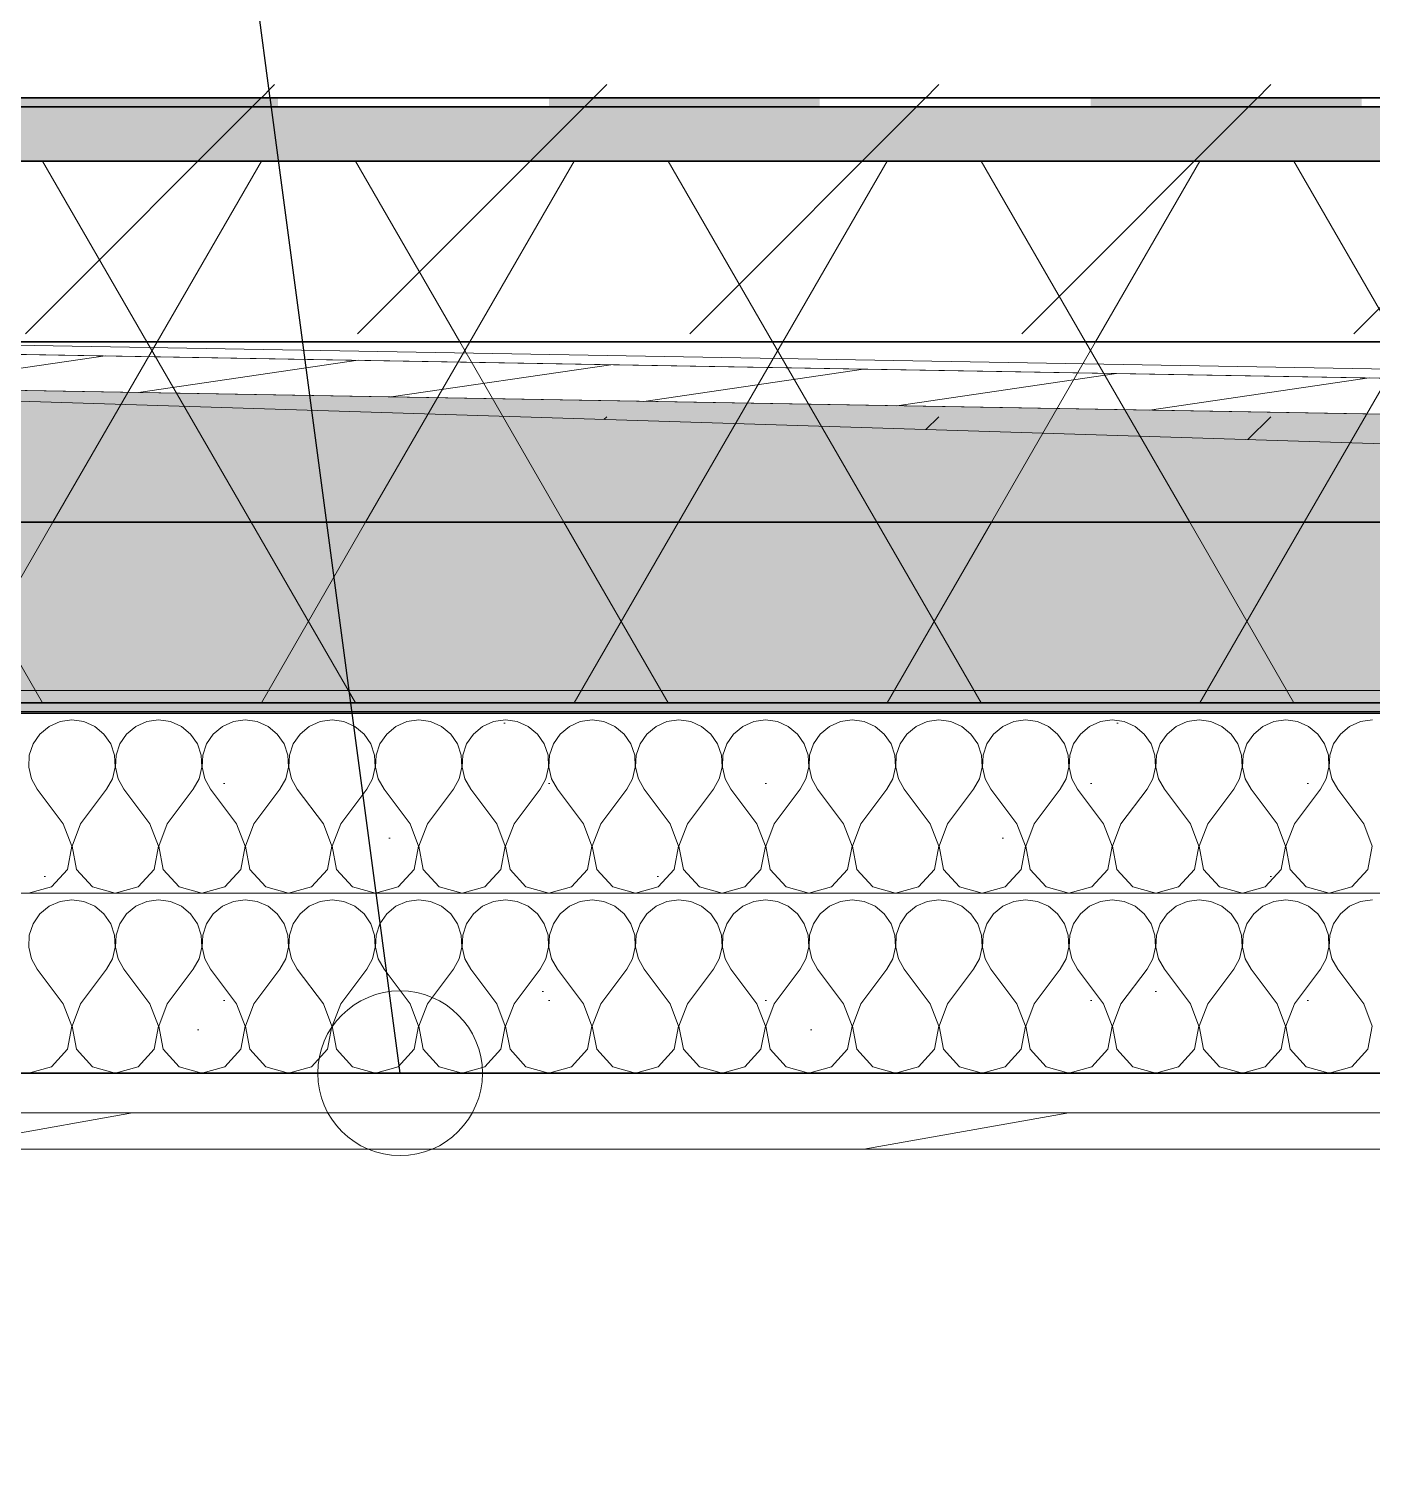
# Model space of a CAD drawing. Header units: millimetres. Extents: x 745166 to 884669, y -5000 to 15056.
# Drawn here: x 852504 to 853248, y 2814 to 3607 of the extents above; entities that cross this region are included whole.
import ezdxf

# ---------------------------------------------------------------- set-up
doc = ezdxf.new("R2010")
doc.units = ezdxf.units.MM
doc.header["$MEASUREMENT"] = 0
doc.linetypes.add('Wipeout_Contour', pattern=[1000, 0, -1000])
for name, color, linetype, lineweight in [('New_0_Pen_No__1', 7, 'Continuous', 13), ('New_0_Pen_No__19', 255, 'Continuous', 0), ('New_2D Drafting - General_Pen_No__1', 7, 'Continuous', 13), ('New_2D Drafting - General_Pen_No__19', 255, 'Continuous', 0), ('New_Annotation - Label_Pen_No__1', 7, 'Continuous', 13), ('New_Shell - Roof_Pen_No__21', 7, 'Continuous', 35)]:
    doc.layers.add(name, color=color, linetype=linetype, lineweight=lineweight)
doc.layers.add('New_Shell - Roof', color=7, linetype='Continuous')
doc.layers.add('New_Structural - Bearing', color=7, linetype='Continuous')
doc.dimstyles.new('GENERATED_STYLE__1', dxfattribs={"dimtxt": 0.18, "dimasz": 182.4, "dimexe": 0.18, "dimexo": 0.0625, "dimgap": 0, "dimtad": 0, "dimtih": 1, "dimtoh": 1, "dimdec": 4, "dimzin": 0, "dimdsep": 46, "dimcen": 0.09, "dimadec": 0, "dimazin": 0, "dimtfac": 1, "dimtdec": 4, "dimtmove": 0, "dimatfit": 3, "dimldrblk": 'ARROWHEAD_1', "dimfxl": 0, "dimtolj": 1, "dimtzin": 0, "dimarcsym": 0})
pattern_1 = [(60, (1087092.23, 129.18), (-129.90381, 75), []), (120, (1087092.23, 129.18), (129.90381, 75), [])]

# ---------------------------------------------------------------- blocks, each defined once
blk = doc.blocks.new('*X3', base_point=(1087092.23, 129.18))
at = {"layer": 'New_Shell - Roof', "linetype": 'Continuous', "lineweight": 0, "true_color": 0x000000}
blk.add_hatch(color=18, dxfattribs=at).paths.add_polyline_path([(851718.5, 3564.18), (851718.5, 3534.18), (855718.5, 3534.18), (855718.5, 3564.18)])
blk = doc.blocks.new('*X4', base_point=(1087092.23, 129.18))
at = {"layer": 'New_Shell - Roof', "linetype": 'Continuous', "lineweight": 0, "true_color": 0x000000}
for points in [[(852642.38, 3234.18), (852492.38, 3234.18), (852492.38, 3229.18), (852642.38, 3229.18)], [(852942.38, 3234.18), (852792.38, 3234.18), (852792.38, 3229.18), (852942.38, 3229.18)], [(853242.38, 3234.18), (853092.38, 3234.18), (853092.38, 3229.18), (853242.38, 3229.18)]]:
    blk.add_hatch(color=18, dxfattribs=at).paths.add_polyline_path(points)
blk = doc.blocks.new('*X5', base_point=(1087092.23, 129.18))
at = {"layer": 'New_Shell - Roof', "linetype": 'Continuous', "lineweight": 0, "true_color": 0x000000}
for points in [[(852642.39, 3569.18), (852492.39, 3569.18), (852492.39, 3564.18), (852642.39, 3564.18)], [(852942.39, 3569.18), (852792.39, 3569.18), (852792.39, 3564.18), (852942.39, 3564.18)], [(853242.39, 3569.18), (853092.39, 3569.18), (853092.39, 3564.18), (853242.39, 3564.18)]]:
    blk.add_hatch(color=18, dxfattribs=at).paths.add_polyline_path(points)
blk = doc.blocks.new('*X6', base_point=(1087092.23, 129.18))
at = {"layer": 'New_0_Pen_No__1', "color": 7, "linetype": 'Continuous', "lineweight": 13}
for p, q in [((852528.33, 3125.18), (852521.78, 3124.26)), ((852534.89, 3124.26), (852528.33, 3125.18)), ((852576.33, 3125.18), (852569.78, 3124.26)), ((852582.89, 3124.26), (852576.33, 3125.18)), ((852624.33, 3125.18), (852617.78, 3124.26)), ((852630.89, 3124.26), (852624.33, 3125.18)), ((852672.33, 3125.18), (852665.78, 3124.26)), ((852678.89, 3124.26), (852672.33, 3125.18)), ((852720.33, 3125.18), (852713.78, 3124.26)), ((852726.89, 3124.26), (852720.33, 3125.18)), ((852768.33, 3125.18), (852761.78, 3124.26)), ((852774.89, 3124.26), (852768.33, 3125.18)), ((852816.33, 3125.18), (852809.78, 3124.26)), ((852822.89, 3124.26), (852816.33, 3125.18)), ((852864.33, 3125.18), (852857.78, 3124.26)), ((852870.89, 3124.26), (852864.33, 3125.18)), ((852912.33, 3125.18), (852905.78, 3124.26)), ((852918.89, 3124.26), (852912.33, 3125.18)), ((852960.33, 3125.18), (852953.78, 3124.26)), ((852966.89, 3124.26), (852960.33, 3125.18)), ((853008.33, 3125.18), (853001.78, 3124.26)), ((853014.89, 3124.26), (853008.33, 3125.18)), ((853056.33, 3125.18), (853049.78, 3124.26)), ((853062.89, 3124.26), (853056.33, 3125.18)), ((853104.33, 3125.18), (853097.78, 3124.26)), ((853110.89, 3124.26), (853104.33, 3125.18)), ((853152.33, 3125.18), (853145.78, 3124.26)), ((853158.89, 3124.26), (853152.33, 3125.18)), ((853200.33, 3125.18), (853193.78, 3124.26)), ((853206.89, 3124.26), (853200.33, 3125.18)), ((853248.33, 3125.18), (853241.78, 3124.26)), ((852510.62, 3117.37), (852506.87, 3111.91)), ((852515.72, 3121.59), (852510.62, 3117.37)), ((852521.78, 3124.26), (852515.72, 3121.59)), ((852540.95, 3121.59), (852534.89, 3124.26)), ((852546.05, 3117.37), (852540.95, 3121.59)), ((852549.8, 3111.91), (852546.05, 3117.37)), ((852558.62, 3117.37), (852554.87, 3111.91)), ((852563.72, 3121.59), (852558.62, 3117.37)), ((852569.78, 3124.26), (852563.72, 3121.59)), ((852588.95, 3121.59), (852582.89, 3124.26)), ((852594.05, 3117.37), (852588.95, 3121.59)), ((852597.8, 3111.91), (852594.05, 3117.37)), ((852606.62, 3117.37), (852602.87, 3111.91)), ((852611.72, 3121.59), (852606.62, 3117.37)), ((852617.78, 3124.26), (852611.72, 3121.59)), ((852636.95, 3121.59), (852630.89, 3124.26)), ((852642.05, 3117.37), (852636.95, 3121.59)), ((852645.8, 3111.91), (852642.05, 3117.37)), ((852654.62, 3117.37), (852650.87, 3111.91)), ((852659.72, 3121.59), (852654.62, 3117.37)), ((852665.78, 3124.26), (852659.72, 3121.59)), ((852684.95, 3121.59), (852678.89, 3124.26)), ((852690.05, 3117.37), (852684.95, 3121.59)), ((852693.8, 3111.91), (852690.05, 3117.37)), ((852702.62, 3117.37), (852698.87, 3111.91)), ((852707.72, 3121.59), (852702.62, 3117.37)), ((852713.78, 3124.26), (852707.72, 3121.59)), ((852732.95, 3121.59), (852726.89, 3124.26)), ((852738.05, 3117.37), (852732.95, 3121.59)), ((852741.8, 3111.91), (852738.05, 3117.37)), ((852750.62, 3117.37), (852746.87, 3111.91)), ((852755.72, 3121.59), (852750.62, 3117.37)), ((852761.78, 3124.26), (852755.72, 3121.59)), ((852780.95, 3121.59), (852774.89, 3124.26)), ((852786.05, 3117.37), (852780.95, 3121.59)), ((852789.8, 3111.91), (852786.05, 3117.37)), ((852798.62, 3117.37), (852794.87, 3111.91)), ((852803.72, 3121.59), (852798.62, 3117.37)), ((852809.78, 3124.26), (852803.72, 3121.59)), ((852828.95, 3121.59), (852822.89, 3124.26)), ((852834.05, 3117.37), (852828.95, 3121.59)), ((852837.8, 3111.91), (852834.05, 3117.37)), ((852846.62, 3117.37), (852842.87, 3111.91)), ((852851.72, 3121.59), (852846.62, 3117.37)), ((852857.78, 3124.26), (852851.72, 3121.59)), ((852876.95, 3121.59), (852870.89, 3124.26)), ((852882.05, 3117.37), (852876.95, 3121.59)), ((852885.8, 3111.91), (852882.05, 3117.37)), ((852894.62, 3117.37), (852890.87, 3111.91)), ((852899.72, 3121.59), (852894.62, 3117.37)), ((852905.78, 3124.26), (852899.72, 3121.59)), ((852924.95, 3121.59), (852918.89, 3124.26)), ((852930.05, 3117.37), (852924.95, 3121.59)), ((852933.8, 3111.91), (852930.05, 3117.37)), ((852942.62, 3117.37), (852938.87, 3111.91)), ((852947.72, 3121.59), (852942.62, 3117.37)), ((852953.78, 3124.26), (852947.72, 3121.59)), ((852972.95, 3121.59), (852966.89, 3124.26)), ((852978.05, 3117.37), (852972.95, 3121.59)), ((852981.8, 3111.91), (852978.05, 3117.37)), ((852990.62, 3117.37), (852986.87, 3111.91)), ((852995.72, 3121.59), (852990.62, 3117.37)), ((853001.78, 3124.26), (852995.72, 3121.59)), ((853020.95, 3121.59), (853014.89, 3124.26)), ((853026.05, 3117.37), (853020.95, 3121.59)), ((853029.8, 3111.91), (853026.05, 3117.37)), ((853038.62, 3117.37), (853034.87, 3111.91)), ((853043.72, 3121.59), (853038.62, 3117.37)), ((853049.78, 3124.26), (853043.72, 3121.59)), ((853068.95, 3121.59), (853062.89, 3124.26)), ((853074.05, 3117.37), (853068.95, 3121.59)), ((853077.8, 3111.91), (853074.05, 3117.37)), ((853086.62, 3117.37), (853082.87, 3111.91)), ((853091.72, 3121.59), (853086.62, 3117.37)), ((853097.78, 3124.26), (853091.72, 3121.59)), ((853116.95, 3121.59), (853110.89, 3124.26)), ((853122.05, 3117.37), (853116.95, 3121.59)), ((853125.8, 3111.91), (853122.05, 3117.37)), ((853134.62, 3117.37), (853130.87, 3111.91)), ((853139.72, 3121.59), (853134.62, 3117.37)), ((853145.78, 3124.26), (853139.72, 3121.59)), ((853164.95, 3121.59), (853158.89, 3124.26)), ((853170.05, 3117.37), (853164.95, 3121.59)), ((853173.8, 3111.91), (853170.05, 3117.37)), ((853182.62, 3117.37), (853178.87, 3111.91)), ((853187.72, 3121.59), (853182.62, 3117.37)), ((853193.78, 3124.26), (853187.72, 3121.59)), ((853212.95, 3121.59), (853206.89, 3124.26)), ((853218.05, 3117.37), (853212.95, 3121.59)), ((853221.8, 3111.91), (853218.05, 3117.37)), ((853230.62, 3117.37), (853226.87, 3111.91)), ((853235.72, 3121.59), (853230.62, 3117.37)), ((853241.78, 3124.26), (853235.72, 3121.59)), ((852506.87, 3111.91), (852504.75, 3105.64)), ((852551.92, 3105.64), (852549.8, 3111.91)), ((852554.87, 3111.91), (852552.75, 3105.64)), ((852599.92, 3105.64), (852597.8, 3111.91)), ((852602.87, 3111.91), (852600.75, 3105.64)), ((852647.92, 3105.64), (852645.8, 3111.91)), ((852650.87, 3111.91), (852648.75, 3105.64)), ((852695.92, 3105.64), (852693.8, 3111.91)), ((852698.87, 3111.91), (852696.75, 3105.64)), ((852743.92, 3105.64), (852741.8, 3111.91)), ((852746.87, 3111.91), (852744.75, 3105.64)), ((852791.92, 3105.64), (852789.8, 3111.91)), ((852794.87, 3111.91), (852792.75, 3105.64)), ((852839.92, 3105.64), (852837.8, 3111.91)), ((852842.87, 3111.91), (852840.75, 3105.64)), ((852887.92, 3105.64), (852885.8, 3111.91)), ((852890.87, 3111.91), (852888.75, 3105.64)), ((852935.92, 3105.64), (852933.8, 3111.91)), ((852938.87, 3111.91), (852936.75, 3105.64)), ((852983.92, 3105.64), (852981.8, 3111.91)), ((852986.87, 3111.91), (852984.75, 3105.64)), ((853031.92, 3105.64), (853029.8, 3111.91)), ((853034.87, 3111.91), (853032.75, 3105.64)), ((853079.92, 3105.64), (853077.8, 3111.91)), ((853082.87, 3111.91), (853080.75, 3105.64)), ((853127.92, 3105.64), (853125.8, 3111.91)), ((853130.87, 3111.91), (853128.75, 3105.64)), ((853175.92, 3105.64), (853173.8, 3111.91)), ((853178.87, 3111.91), (853176.75, 3105.64)), ((853223.92, 3105.64), (853221.8, 3111.91)), ((853226.87, 3111.91), (853224.75, 3105.64)), ((852504.75, 3105.64), (852504.43, 3099.02)), ((852552.24, 3099.02), (852551.92, 3105.64)), ((852552.75, 3105.64), (852552.43, 3099.02)), ((852600.24, 3099.02), (852599.92, 3105.64)), ((852600.75, 3105.64), (852600.43, 3099.02)), ((852648.24, 3099.02), (852647.92, 3105.64)), ((852648.75, 3105.64), (852648.43, 3099.02)), ((852696.24, 3099.02), (852695.92, 3105.64)), ((852696.75, 3105.64), (852696.43, 3099.02)), ((852744.24, 3099.02), (852743.92, 3105.64)), ((852744.75, 3105.64), (852744.43, 3099.02)), ((852792.24, 3099.02), (852791.92, 3105.64)), ((852792.75, 3105.64), (852792.43, 3099.02)), ((852840.24, 3099.02), (852839.92, 3105.64)), ((852840.75, 3105.64), (852840.43, 3099.02)), ((852888.24, 3099.02), (852887.92, 3105.64)), ((852888.75, 3105.64), (852888.43, 3099.02)), ((852936.24, 3099.02), (852935.92, 3105.64)), ((852936.75, 3105.64), (852936.43, 3099.02)), ((852984.24, 3099.02), (852983.92, 3105.64)), ((852984.75, 3105.64), (852984.43, 3099.02)), ((853032.24, 3099.02), (853031.92, 3105.64)), ((853032.75, 3105.64), (853032.43, 3099.02)), ((853080.24, 3099.02), (853079.92, 3105.64)), ((853080.75, 3105.64), (853080.43, 3099.02)), ((853128.24, 3099.02), (853127.92, 3105.64)), ((853128.75, 3105.64), (853128.43, 3099.02)), ((853176.24, 3099.02), (853175.92, 3105.64)), ((853176.75, 3105.64), (853176.43, 3099.02)), ((853224.24, 3099.02), (853223.92, 3105.64)), ((853224.75, 3105.64), (853224.43, 3099.02)), ((852504.43, 3099.02), (852505.93, 3092.57)), ((852550.74, 3092.57), (852552.24, 3099.02)), ((852552.43, 3099.02), (852553.93, 3092.57)), ((852598.74, 3092.57), (852600.24, 3099.02)), ((852600.43, 3099.02), (852601.93, 3092.57)), ((852646.74, 3092.57), (852648.24, 3099.02)), ((852648.43, 3099.02), (852649.93, 3092.57)), ((852694.74, 3092.57), (852696.24, 3099.02)), ((852696.43, 3099.02), (852697.93, 3092.57)), ((852742.74, 3092.57), (852744.24, 3099.02)), ((852744.43, 3099.02), (852745.93, 3092.57)), ((852790.74, 3092.57), (852792.24, 3099.02)), ((852792.43, 3099.02), (852793.93, 3092.57)), ((852838.74, 3092.57), (852840.24, 3099.02)), ((852840.43, 3099.02), (852841.93, 3092.57)), ((852886.74, 3092.57), (852888.24, 3099.02)), ((852888.43, 3099.02), (852889.93, 3092.57)), ((852934.74, 3092.57), (852936.24, 3099.02)), ((852936.43, 3099.02), (852937.93, 3092.57)), ((852982.74, 3092.57), (852984.24, 3099.02)), ((852984.43, 3099.02), (852985.93, 3092.57)), ((853030.74, 3092.57), (853032.24, 3099.02)), ((853032.43, 3099.02), (853033.93, 3092.57)), ((853078.74, 3092.57), (853080.24, 3099.02)), ((853080.43, 3099.02), (853081.93, 3092.57)), ((853126.74, 3092.57), (853128.24, 3099.02)), ((853128.43, 3099.02), (853129.93, 3092.57)), ((853174.74, 3092.57), (853176.24, 3099.02)), ((853176.43, 3099.02), (853177.93, 3092.57)), ((853222.74, 3092.57), (853224.24, 3099.02)), ((853224.43, 3099.02), (853225.93, 3092.57)), ((852505.93, 3092.57), (852509.13, 3086.78)), ((852523.53, 3067.58), (852509.13, 3086.78)), ((852533.13, 3067.58), (852547.53, 3086.78)), ((852547.53, 3086.78), (852550.74, 3092.57)), ((852553.93, 3092.57), (852557.13, 3086.78)), ((852571.53, 3067.58), (852557.13, 3086.78)), ((852581.13, 3067.58), (852595.53, 3086.78)), ((852595.53, 3086.78), (852598.74, 3092.57)), ((852601.93, 3092.57), (852605.13, 3086.78)), ((852619.53, 3067.58), (852605.13, 3086.78)), ((852629.13, 3067.58), (852643.53, 3086.78)), ((852643.53, 3086.78), (852646.74, 3092.57)), ((852649.93, 3092.57), (852653.13, 3086.78)), ((852667.53, 3067.58), (852653.13, 3086.78)), ((852677.13, 3067.58), (852691.53, 3086.78)), ((852691.53, 3086.78), (852694.74, 3092.57)), ((852697.93, 3092.57), (852701.13, 3086.78)), ((852715.53, 3067.58), (852701.13, 3086.78)), ((852725.13, 3067.58), (852739.53, 3086.78)), ((852739.53, 3086.78), (852742.74, 3092.57)), ((852745.93, 3092.57), (852749.13, 3086.78)), ((852763.53, 3067.58), (852749.13, 3086.78)), ((852773.13, 3067.58), (852787.53, 3086.78)), ((852787.53, 3086.78), (852790.74, 3092.57)), ((852793.93, 3092.57), (852797.13, 3086.78)), ((852811.53, 3067.58), (852797.13, 3086.78)), ((852821.13, 3067.58), (852835.53, 3086.78)), ((852835.53, 3086.78), (852838.74, 3092.57)), ((852841.93, 3092.57), (852845.13, 3086.78)), ((852859.53, 3067.58), (852845.13, 3086.78)), ((852869.13, 3067.58), (852883.53, 3086.78)), ((852883.53, 3086.78), (852886.74, 3092.57)), ((852889.93, 3092.57), (852893.13, 3086.78)), ((852907.53, 3067.58), (852893.13, 3086.78)), ((852917.13, 3067.58), (852931.53, 3086.78)), ((852931.53, 3086.78), (852934.74, 3092.57)), ((852937.93, 3092.57), (852941.13, 3086.78)), ((852955.53, 3067.58), (852941.13, 3086.78)), ((852965.13, 3067.58), (852979.53, 3086.78)), ((852979.53, 3086.78), (852982.74, 3092.57)), ((852985.93, 3092.57), (852989.13, 3086.78)), ((853003.53, 3067.58), (852989.13, 3086.78)), ((853013.13, 3067.58), (853027.53, 3086.78)), ((853027.53, 3086.78), (853030.74, 3092.57)), ((853033.93, 3092.57), (853037.13, 3086.78)), ((853051.53, 3067.58), (853037.13, 3086.78)), ((853061.13, 3067.58), (853075.53, 3086.78)), ((853075.53, 3086.78), (853078.74, 3092.57)), ((853081.93, 3092.57), (853085.13, 3086.78)), ((853099.53, 3067.58), (853085.13, 3086.78)), ((853109.13, 3067.58), (853123.53, 3086.78)), ((853123.53, 3086.78), (853126.74, 3092.57)), ((853129.93, 3092.57), (853133.13, 3086.78)), ((853147.53, 3067.58), (853133.13, 3086.78)), ((853157.13, 3067.58), (853171.53, 3086.78)), ((853171.53, 3086.78), (853174.74, 3092.57)), ((853177.93, 3092.57), (853181.13, 3086.78)), ((853195.53, 3067.58), (853181.13, 3086.78)), ((853205.13, 3067.58), (853219.53, 3086.78)), ((853219.53, 3086.78), (853222.74, 3092.57)), ((853225.93, 3092.57), (853229.13, 3086.78)), ((853243.53, 3067.58), (853229.13, 3086.78)), ((852528.24, 3055.33), (852523.53, 3067.58)), ((852533.13, 3067.58), (852528.43, 3055.33)), ((852576.24, 3055.33), (852571.53, 3067.58)), ((852581.13, 3067.58), (852576.43, 3055.33)), ((852624.24, 3055.33), (852619.53, 3067.58)), ((852629.13, 3067.58), (852624.43, 3055.33)), ((852672.24, 3055.33), (852667.53, 3067.58)), ((852677.13, 3067.58), (852672.43, 3055.33)), ((852720.24, 3055.33), (852715.53, 3067.58)), ((852725.13, 3067.58), (852720.43, 3055.33)), ((852768.24, 3055.33), (852763.53, 3067.58)), ((852773.13, 3067.58), (852768.43, 3055.33)), ((852816.24, 3055.33), (852811.53, 3067.58)), ((852821.13, 3067.58), (852816.43, 3055.33)), ((852864.24, 3055.33), (852859.53, 3067.58)), ((852869.13, 3067.58), (852864.43, 3055.33)), ((852912.24, 3055.33), (852907.53, 3067.58)), ((852917.13, 3067.58), (852912.43, 3055.33)), ((852960.24, 3055.33), (852955.53, 3067.58)), ((852965.13, 3067.58), (852960.43, 3055.33)), ((853008.24, 3055.33), (853003.53, 3067.58)), ((853013.13, 3067.58), (853008.43, 3055.33)), ((853056.24, 3055.33), (853051.53, 3067.58)), ((853061.13, 3067.58), (853056.43, 3055.33)), ((853104.24, 3055.33), (853099.53, 3067.58)), ((853109.13, 3067.58), (853104.43, 3055.33)), ((853152.24, 3055.33), (853147.53, 3067.58)), ((853157.13, 3067.58), (853152.43, 3055.33)), ((853200.24, 3055.33), (853195.53, 3067.58)), ((853205.13, 3067.58), (853200.43, 3055.33)), ((853248.24, 3055.33), (853243.53, 3067.58)), ((852525.8, 3042.44), (852528.24, 3055.33)), ((852528.43, 3055.33), (852530.87, 3042.44)), ((852573.8, 3042.44), (852576.24, 3055.33)), ((852576.43, 3055.33), (852578.87, 3042.44)), ((852621.8, 3042.44), (852624.24, 3055.33)), ((852624.43, 3055.33), (852626.87, 3042.44)), ((852669.8, 3042.44), (852672.24, 3055.33)), ((852672.43, 3055.33), (852674.87, 3042.44)), ((852717.8, 3042.44), (852720.24, 3055.33)), ((852720.43, 3055.33), (852722.87, 3042.44)), ((852765.8, 3042.44), (852768.24, 3055.33)), ((852768.43, 3055.33), (852770.87, 3042.44)), ((852813.8, 3042.44), (852816.24, 3055.33)), ((852816.43, 3055.33), (852818.87, 3042.44)), ((852861.8, 3042.44), (852864.24, 3055.33)), ((852864.43, 3055.33), (852866.87, 3042.44)), ((852909.8, 3042.44), (852912.24, 3055.33)), ((852912.43, 3055.33), (852914.87, 3042.44)), ((852957.8, 3042.44), (852960.24, 3055.33)), ((852960.43, 3055.33), (852962.87, 3042.44)), ((853005.8, 3042.44), (853008.24, 3055.33)), ((853008.43, 3055.33), (853010.87, 3042.44)), ((853053.8, 3042.44), (853056.24, 3055.33)), ((853056.43, 3055.33), (853058.87, 3042.44)), ((853101.8, 3042.44), (853104.24, 3055.33)), ((853104.43, 3055.33), (853106.87, 3042.44)), ((853149.8, 3042.44), (853152.24, 3055.33)), ((853152.43, 3055.33), (853154.87, 3042.44)), ((853197.8, 3042.44), (853200.24, 3055.33)), ((853200.43, 3055.33), (853202.87, 3042.44)), ((853245.8, 3042.44), (853248.24, 3055.33)), ((852516.95, 3032.76), (852525.8, 3042.44)), ((852530.87, 3042.44), (852539.72, 3032.76)), ((852564.95, 3032.76), (852573.8, 3042.44)), ((852578.87, 3042.44), (852587.72, 3032.76)), ((852612.95, 3032.76), (852621.8, 3042.44)), ((852626.87, 3042.44), (852635.72, 3032.76)), ((852660.95, 3032.76), (852669.8, 3042.44)), ((852674.87, 3042.44), (852683.72, 3032.76)), ((852708.95, 3032.76), (852717.8, 3042.44)), ((852722.87, 3042.44), (852731.72, 3032.76)), ((852756.95, 3032.76), (852765.8, 3042.44)), ((852770.87, 3042.44), (852779.72, 3032.76)), ((852804.95, 3032.76), (852813.8, 3042.44)), ((852818.87, 3042.44), (852827.72, 3032.76)), ((852852.95, 3032.76), (852861.8, 3042.44)), ((852866.87, 3042.44), (852875.72, 3032.76)), ((852900.95, 3032.76), (852909.8, 3042.44)), ((852914.87, 3042.44), (852923.72, 3032.76)), ((852948.95, 3032.76), (852957.8, 3042.44)), ((852962.87, 3042.44), (852971.72, 3032.76)), ((852996.95, 3032.76), (853005.8, 3042.44)), ((853010.87, 3042.44), (853019.72, 3032.76)), ((853044.95, 3032.76), (853053.8, 3042.44)), ((853058.87, 3042.44), (853067.72, 3032.76)), ((853092.95, 3032.76), (853101.8, 3042.44)), ((853106.87, 3042.44), (853115.72, 3032.76)), ((853140.95, 3032.76), (853149.8, 3042.44)), ((853154.87, 3042.44), (853163.72, 3032.76)), ((853188.95, 3032.76), (853197.8, 3042.44)), ((853202.87, 3042.44), (853211.72, 3032.76)), ((853236.95, 3032.76), (853245.8, 3042.44)), ((852504.33, 3029.18), (852516.95, 3032.76)), ((852539.72, 3032.76), (852552.33, 3029.18)), ((852552.33, 3029.18), (852564.95, 3032.76)), ((852587.72, 3032.76), (852600.33, 3029.18)), ((852600.33, 3029.18), (852612.95, 3032.76)), ((852635.72, 3032.76), (852648.33, 3029.18)), ((852648.33, 3029.18), (852660.95, 3032.76)), ((852683.72, 3032.76), (852696.33, 3029.18)), ((852696.33, 3029.18), (852708.95, 3032.76)), ((852731.72, 3032.76), (852744.33, 3029.18)), ((852744.33, 3029.18), (852756.95, 3032.76)), ((852779.72, 3032.76), (852792.33, 3029.18)), ((852792.33, 3029.18), (852804.95, 3032.76)), ((852827.72, 3032.76), (852840.33, 3029.18)), ((852840.33, 3029.18), (852852.95, 3032.76)), ((852875.72, 3032.76), (852888.33, 3029.18)), ((852888.33, 3029.18), (852900.95, 3032.76)), ((852923.72, 3032.76), (852936.33, 3029.18)), ((852936.33, 3029.18), (852948.95, 3032.76)), ((852971.72, 3032.76), (852984.33, 3029.18)), ((852984.33, 3029.18), (852996.95, 3032.76)), ((853019.72, 3032.76), (853032.33, 3029.18)), ((853032.33, 3029.18), (853044.95, 3032.76)), ((853067.72, 3032.76), (853080.33, 3029.18)), ((853080.33, 3029.18), (853092.95, 3032.76)), ((853115.72, 3032.76), (853128.33, 3029.18)), ((853128.33, 3029.18), (853140.95, 3032.76)), ((853163.72, 3032.76), (853176.33, 3029.18)), ((853176.33, 3029.18), (853188.95, 3032.76)), ((853211.72, 3032.76), (853224.33, 3029.18)), ((853224.33, 3029.18), (853236.95, 3032.76))]:
    blk.add_line(p, q, dxfattribs=at)
blk = doc.blocks.new('*X8', base_point=(1087092.23, 129.18))
at = {"layer": 'New_0_Pen_No__1', "color": 7, "linetype": 'Continuous', "lineweight": 13}
for p, q in [((852515.72, 3221.21), (852510.62, 3216.99)), ((852521.78, 3223.88), (852515.72, 3221.21)), ((852528.33, 3224.8), (852521.78, 3223.88)), ((852534.89, 3223.88), (852528.33, 3224.8)), ((852540.95, 3221.21), (852534.89, 3223.88)), ((852546.05, 3216.99), (852540.95, 3221.21)), ((852563.72, 3221.21), (852558.62, 3216.99)), ((852569.78, 3223.88), (852563.72, 3221.21)), ((852576.33, 3224.8), (852569.78, 3223.88)), ((852582.89, 3223.88), (852576.33, 3224.8)), ((852588.95, 3221.21), (852582.89, 3223.88)), ((852594.05, 3216.99), (852588.95, 3221.21)), ((852611.72, 3221.21), (852606.62, 3216.99)), ((852617.78, 3223.88), (852611.72, 3221.21)), ((852624.33, 3224.8), (852617.78, 3223.88)), ((852630.89, 3223.88), (852624.33, 3224.8)), ((852636.95, 3221.21), (852630.89, 3223.88)), ((852642.05, 3216.99), (852636.95, 3221.21)), ((852659.72, 3221.21), (852654.62, 3216.99)), ((852665.78, 3223.88), (852659.72, 3221.21)), ((852672.33, 3224.8), (852665.78, 3223.88)), ((852678.89, 3223.88), (852672.33, 3224.8)), ((852684.95, 3221.21), (852678.89, 3223.88)), ((852690.05, 3216.99), (852684.95, 3221.21)), ((852707.72, 3221.21), (852702.62, 3216.99)), ((852713.78, 3223.88), (852707.72, 3221.21)), ((852720.33, 3224.8), (852713.78, 3223.88)), ((852726.89, 3223.88), (852720.33, 3224.8)), ((852732.95, 3221.21), (852726.89, 3223.88)), ((852738.05, 3216.99), (852732.95, 3221.21)), ((852755.72, 3221.21), (852750.62, 3216.99)), ((852761.78, 3223.88), (852755.72, 3221.21)), ((852768.33, 3224.8), (852761.78, 3223.88)), ((852774.89, 3223.88), (852768.33, 3224.8)), ((852780.95, 3221.21), (852774.89, 3223.88)), ((852786.05, 3216.99), (852780.95, 3221.21)), ((852803.72, 3221.21), (852798.62, 3216.99)), ((852809.78, 3223.88), (852803.72, 3221.21)), ((852816.33, 3224.8), (852809.78, 3223.88)), ((852822.89, 3223.88), (852816.33, 3224.8)), ((852828.95, 3221.21), (852822.89, 3223.88)), ((852834.05, 3216.99), (852828.95, 3221.21)), ((852851.72, 3221.21), (852846.62, 3216.99)), ((852857.78, 3223.88), (852851.72, 3221.21)), ((852864.33, 3224.8), (852857.78, 3223.88)), ((852870.89, 3223.88), (852864.33, 3224.8)), ((852876.95, 3221.21), (852870.89, 3223.88)), ((852882.05, 3216.99), (852876.95, 3221.21)), ((852899.72, 3221.21), (852894.62, 3216.99)), ((852905.78, 3223.88), (852899.72, 3221.21)), ((852912.33, 3224.8), (852905.78, 3223.88)), ((852918.89, 3223.88), (852912.33, 3224.8)), ((852924.95, 3221.21), (852918.89, 3223.88)), ((852930.05, 3216.99), (852924.95, 3221.21)), ((852947.72, 3221.21), (852942.62, 3216.99)), ((852953.78, 3223.88), (852947.72, 3221.21)), ((852960.33, 3224.8), (852953.78, 3223.88)), ((852966.89, 3223.88), (852960.33, 3224.8)), ((852972.95, 3221.21), (852966.89, 3223.88)), ((852978.05, 3216.99), (852972.95, 3221.21)), ((852995.72, 3221.21), (852990.62, 3216.99)), ((853001.78, 3223.88), (852995.72, 3221.21)), ((853008.33, 3224.8), (853001.78, 3223.88)), ((853014.89, 3223.88), (853008.33, 3224.8)), ((853020.95, 3221.21), (853014.89, 3223.88)), ((853026.05, 3216.99), (853020.95, 3221.21)), ((853043.72, 3221.21), (853038.62, 3216.99)), ((853049.78, 3223.88), (853043.72, 3221.21)), ((853056.33, 3224.8), (853049.78, 3223.88)), ((853062.89, 3223.88), (853056.33, 3224.8)), ((853068.95, 3221.21), (853062.89, 3223.88)), ((853074.05, 3216.99), (853068.95, 3221.21)), ((853091.72, 3221.21), (853086.62, 3216.99)), ((853097.78, 3223.88), (853091.72, 3221.21)), ((853104.33, 3224.8), (853097.78, 3223.88)), ((853110.89, 3223.88), (853104.33, 3224.8)), ((853116.95, 3221.21), (853110.89, 3223.88)), ((853122.05, 3216.99), (853116.95, 3221.21)), ((853139.72, 3221.21), (853134.62, 3216.99)), ((853145.78, 3223.88), (853139.72, 3221.21)), ((853152.33, 3224.8), (853145.78, 3223.88)), ((853158.89, 3223.88), (853152.33, 3224.8)), ((853164.95, 3221.21), (853158.89, 3223.88)), ((853170.05, 3216.99), (853164.95, 3221.21)), ((853187.72, 3221.21), (853182.62, 3216.99)), ((853193.78, 3223.88), (853187.72, 3221.21)), ((853200.33, 3224.8), (853193.78, 3223.88)), ((853206.89, 3223.88), (853200.33, 3224.8)), ((853212.95, 3221.21), (853206.89, 3223.88)), ((853218.05, 3216.99), (853212.95, 3221.21)), ((853235.72, 3221.21), (853230.62, 3216.99)), ((853241.78, 3223.88), (853235.72, 3221.21)), ((853248.33, 3224.8), (853241.78, 3223.88)), ((852510.62, 3216.99), (852506.87, 3211.53)), ((852549.8, 3211.53), (852546.05, 3216.99)), ((852558.62, 3216.99), (852554.87, 3211.53)), ((852597.8, 3211.53), (852594.05, 3216.99)), ((852606.62, 3216.99), (852602.87, 3211.53)), ((852645.8, 3211.53), (852642.05, 3216.99)), ((852654.62, 3216.99), (852650.87, 3211.53)), ((852693.8, 3211.53), (852690.05, 3216.99)), ((852702.62, 3216.99), (852698.87, 3211.53)), ((852741.8, 3211.53), (852738.05, 3216.99)), ((852750.62, 3216.99), (852746.87, 3211.53)), ((852789.8, 3211.53), (852786.05, 3216.99)), ((852798.62, 3216.99), (852794.87, 3211.53)), ((852837.8, 3211.53), (852834.05, 3216.99)), ((852846.62, 3216.99), (852842.87, 3211.53)), ((852885.8, 3211.53), (852882.05, 3216.99)), ((852894.62, 3216.99), (852890.87, 3211.53)), ((852933.8, 3211.53), (852930.05, 3216.99)), ((852942.62, 3216.99), (852938.87, 3211.53)), ((852981.8, 3211.53), (852978.05, 3216.99)), ((852990.62, 3216.99), (852986.87, 3211.53)), ((853029.8, 3211.53), (853026.05, 3216.99)), ((853038.62, 3216.99), (853034.87, 3211.53)), ((853077.8, 3211.53), (853074.05, 3216.99)), ((853086.62, 3216.99), (853082.87, 3211.53)), ((853125.8, 3211.53), (853122.05, 3216.99)), ((853134.62, 3216.99), (853130.87, 3211.53)), ((853173.8, 3211.53), (853170.05, 3216.99)), ((853182.62, 3216.99), (853178.87, 3211.53)), ((853221.8, 3211.53), (853218.05, 3216.99)), ((853230.62, 3216.99), (853226.87, 3211.53)), ((852504.75, 3205.25), (852504.43, 3198.64)), ((852506.87, 3211.53), (852504.75, 3205.25)), ((852551.92, 3205.25), (852549.8, 3211.53)), ((852552.24, 3198.64), (852551.92, 3205.25)), ((852552.75, 3205.25), (852552.43, 3198.64)), ((852554.87, 3211.53), (852552.75, 3205.25)), ((852599.92, 3205.25), (852597.8, 3211.53)), ((852600.24, 3198.64), (852599.92, 3205.25)), ((852600.75, 3205.25), (852600.43, 3198.64)), ((852602.87, 3211.53), (852600.75, 3205.25)), ((852647.92, 3205.25), (852645.8, 3211.53)), ((852648.24, 3198.64), (852647.92, 3205.25)), ((852648.75, 3205.25), (852648.43, 3198.64)), ((852650.87, 3211.53), (852648.75, 3205.25)), ((852695.92, 3205.25), (852693.8, 3211.53)), ((852696.24, 3198.64), (852695.92, 3205.25)), ((852696.75, 3205.25), (852696.43, 3198.64)), ((852698.87, 3211.53), (852696.75, 3205.25)), ((852743.92, 3205.25), (852741.8, 3211.53)), ((852744.24, 3198.64), (852743.92, 3205.25)), ((852744.75, 3205.25), (852744.43, 3198.64)), ((852746.87, 3211.53), (852744.75, 3205.25)), ((852791.92, 3205.25), (852789.8, 3211.53)), ((852792.24, 3198.64), (852791.92, 3205.25)), ((852792.75, 3205.25), (852792.43, 3198.64)), ((852794.87, 3211.53), (852792.75, 3205.25)), ((852839.92, 3205.25), (852837.8, 3211.53)), ((852840.24, 3198.64), (852839.92, 3205.25)), ((852840.75, 3205.25), (852840.43, 3198.64)), ((852842.87, 3211.53), (852840.75, 3205.25)), ((852887.92, 3205.25), (852885.8, 3211.53)), ((852888.24, 3198.64), (852887.92, 3205.25)), ((852888.75, 3205.25), (852888.43, 3198.64)), ((852890.87, 3211.53), (852888.75, 3205.25)), ((852935.92, 3205.25), (852933.8, 3211.53)), ((852936.24, 3198.64), (852935.92, 3205.25)), ((852936.75, 3205.25), (852936.43, 3198.64)), ((852938.87, 3211.53), (852936.75, 3205.25)), ((852983.92, 3205.25), (852981.8, 3211.53)), ((852984.24, 3198.64), (852983.92, 3205.25)), ((852984.75, 3205.25), (852984.43, 3198.64)), ((852986.87, 3211.53), (852984.75, 3205.25)), ((853031.92, 3205.25), (853029.8, 3211.53)), ((853032.24, 3198.64), (853031.92, 3205.25)), ((853032.75, 3205.25), (853032.43, 3198.64)), ((853034.87, 3211.53), (853032.75, 3205.25)), ((853079.92, 3205.25), (853077.8, 3211.53)), ((853080.24, 3198.64), (853079.92, 3205.25)), ((853080.75, 3205.25), (853080.43, 3198.64)), ((853082.87, 3211.53), (853080.75, 3205.25)), ((853127.92, 3205.25), (853125.8, 3211.53)), ((853128.24, 3198.64), (853127.92, 3205.25)), ((853128.75, 3205.25), (853128.43, 3198.64)), ((853130.87, 3211.53), (853128.75, 3205.25)), ((853175.92, 3205.25), (853173.8, 3211.53)), ((853176.24, 3198.64), (853175.92, 3205.25)), ((853176.75, 3205.25), (853176.43, 3198.64)), ((853178.87, 3211.53), (853176.75, 3205.25)), ((853223.92, 3205.25), (853221.8, 3211.53)), ((853224.24, 3198.64), (853223.92, 3205.25)), ((853224.75, 3205.25), (853224.43, 3198.64)), ((853226.87, 3211.53), (853224.75, 3205.25)), ((852504.43, 3198.64), (852505.93, 3192.19)), ((852550.74, 3192.19), (852552.24, 3198.64)), ((852552.43, 3198.64), (852553.93, 3192.19)), ((852598.74, 3192.19), (852600.24, 3198.64)), ((852600.43, 3198.64), (852601.93, 3192.19)), ((852646.74, 3192.19), (852648.24, 3198.64)), ((852648.43, 3198.64), (852649.93, 3192.19)), ((852694.74, 3192.19), (852696.24, 3198.64)), ((852696.43, 3198.64), (852697.93, 3192.19)), ((852742.74, 3192.19), (852744.24, 3198.64)), ((852744.43, 3198.64), (852745.93, 3192.19)), ((852790.74, 3192.19), (852792.24, 3198.64)), ((852792.43, 3198.64), (852793.93, 3192.19)), ((852838.74, 3192.19), (852840.24, 3198.64)), ((852840.43, 3198.64), (852841.93, 3192.19)), ((852886.74, 3192.19), (852888.24, 3198.64)), ((852888.43, 3198.64), (852889.93, 3192.19)), ((852934.74, 3192.19), (852936.24, 3198.64)), ((852936.43, 3198.64), (852937.93, 3192.19)), ((852982.74, 3192.19), (852984.24, 3198.64)), ((852984.43, 3198.64), (852985.93, 3192.19)), ((853030.74, 3192.19), (853032.24, 3198.64)), ((853032.43, 3198.64), (853033.93, 3192.19)), ((853078.74, 3192.19), (853080.24, 3198.64)), ((853080.43, 3198.64), (853081.93, 3192.19)), ((853126.74, 3192.19), (853128.24, 3198.64)), ((853128.43, 3198.64), (853129.93, 3192.19)), ((853174.74, 3192.19), (853176.24, 3198.64)), ((853176.43, 3198.64), (853177.93, 3192.19)), ((853222.74, 3192.19), (853224.24, 3198.64)), ((853224.43, 3198.64), (853225.93, 3192.19)), ((852505.93, 3192.19), (852509.13, 3186.4)), ((852547.53, 3186.4), (852550.74, 3192.19)), ((852553.93, 3192.19), (852557.13, 3186.4)), ((852595.53, 3186.4), (852598.74, 3192.19)), ((852601.93, 3192.19), (852605.13, 3186.4)), ((852643.53, 3186.4), (852646.74, 3192.19)), ((852649.93, 3192.19), (852653.13, 3186.4)), ((852691.53, 3186.4), (852694.74, 3192.19)), ((852697.93, 3192.19), (852701.13, 3186.4)), ((852739.53, 3186.4), (852742.74, 3192.19)), ((852745.93, 3192.19), (852749.13, 3186.4)), ((852787.53, 3186.4), (852790.74, 3192.19)), ((852793.93, 3192.19), (852797.13, 3186.4)), ((852835.53, 3186.4), (852838.74, 3192.19)), ((852841.93, 3192.19), (852845.13, 3186.4)), ((852883.53, 3186.4), (852886.74, 3192.19)), ((852889.93, 3192.19), (852893.13, 3186.4)), ((852931.53, 3186.4), (852934.74, 3192.19)), ((852937.93, 3192.19), (852941.13, 3186.4)), ((852979.53, 3186.4), (852982.74, 3192.19)), ((852985.93, 3192.19), (852989.13, 3186.4)), ((853027.53, 3186.4), (853030.74, 3192.19)), ((853033.93, 3192.19), (853037.13, 3186.4)), ((853075.53, 3186.4), (853078.74, 3192.19)), ((853081.93, 3192.19), (853085.13, 3186.4)), ((853123.53, 3186.4), (853126.74, 3192.19)), ((853129.93, 3192.19), (853133.13, 3186.4)), ((853171.53, 3186.4), (853174.74, 3192.19)), ((853177.93, 3192.19), (853181.13, 3186.4)), ((853219.53, 3186.4), (853222.74, 3192.19)), ((853225.93, 3192.19), (853229.13, 3186.4)), ((852523.53, 3167.2), (852509.13, 3186.4)), ((852533.13, 3167.2), (852547.53, 3186.4)), ((852571.53, 3167.2), (852557.13, 3186.4)), ((852581.13, 3167.2), (852595.53, 3186.4)), ((852619.53, 3167.2), (852605.13, 3186.4)), ((852629.13, 3167.2), (852643.53, 3186.4)), ((852667.53, 3167.2), (852653.13, 3186.4)), ((852677.13, 3167.2), (852691.53, 3186.4)), ((852715.53, 3167.2), (852701.13, 3186.4)), ((852725.13, 3167.2), (852739.53, 3186.4)), ((852763.53, 3167.2), (852749.13, 3186.4)), ((852773.13, 3167.2), (852787.53, 3186.4)), ((852811.53, 3167.2), (852797.13, 3186.4)), ((852821.13, 3167.2), (852835.53, 3186.4)), ((852859.53, 3167.2), (852845.13, 3186.4)), ((852869.13, 3167.2), (852883.53, 3186.4)), ((852907.53, 3167.2), (852893.13, 3186.4)), ((852917.13, 3167.2), (852931.53, 3186.4)), ((852955.53, 3167.2), (852941.13, 3186.4)), ((852965.13, 3167.2), (852979.53, 3186.4)), ((853003.53, 3167.2), (852989.13, 3186.4)), ((853013.13, 3167.2), (853027.53, 3186.4)), ((853051.53, 3167.2), (853037.13, 3186.4)), ((853061.13, 3167.2), (853075.53, 3186.4)), ((853099.53, 3167.2), (853085.13, 3186.4)), ((853109.13, 3167.2), (853123.53, 3186.4)), ((853147.53, 3167.2), (853133.13, 3186.4)), ((853157.13, 3167.2), (853171.53, 3186.4)), ((853195.53, 3167.2), (853181.13, 3186.4)), ((853205.13, 3167.2), (853219.53, 3186.4)), ((853243.53, 3167.2), (853229.13, 3186.4)), ((852528.24, 3154.95), (852523.53, 3167.2)), ((852533.13, 3167.2), (852528.43, 3154.95)), ((852576.24, 3154.95), (852571.53, 3167.2)), ((852581.13, 3167.2), (852576.43, 3154.95)), ((852624.24, 3154.95), (852619.53, 3167.2)), ((852629.13, 3167.2), (852624.43, 3154.95)), ((852672.24, 3154.95), (852667.53, 3167.2)), ((852677.13, 3167.2), (852672.43, 3154.95)), ((852720.24, 3154.95), (852715.53, 3167.2)), ((852725.13, 3167.2), (852720.43, 3154.95)), ((852768.24, 3154.95), (852763.53, 3167.2)), ((852773.13, 3167.2), (852768.43, 3154.95)), ((852816.24, 3154.95), (852811.53, 3167.2)), ((852821.13, 3167.2), (852816.43, 3154.95)), ((852864.24, 3154.95), (852859.53, 3167.2)), ((852869.13, 3167.2), (852864.43, 3154.95)), ((852912.24, 3154.95), (852907.53, 3167.2)), ((852917.13, 3167.2), (852912.43, 3154.95)), ((852960.24, 3154.95), (852955.53, 3167.2)), ((852965.13, 3167.2), (852960.43, 3154.95)), ((853008.24, 3154.95), (853003.53, 3167.2)), ((853013.13, 3167.2), (853008.43, 3154.95)), ((853056.24, 3154.95), (853051.53, 3167.2)), ((853061.13, 3167.2), (853056.43, 3154.95)), ((853104.24, 3154.95), (853099.53, 3167.2)), ((853109.13, 3167.2), (853104.43, 3154.95)), ((853152.24, 3154.95), (853147.53, 3167.2)), ((853157.13, 3167.2), (853152.43, 3154.95)), ((853200.24, 3154.95), (853195.53, 3167.2)), ((853205.13, 3167.2), (853200.43, 3154.95)), ((853248.24, 3154.95), (853243.53, 3167.2)), ((852525.8, 3142.06), (852528.24, 3154.95)), ((852528.43, 3154.95), (852530.87, 3142.06)), ((852573.8, 3142.06), (852576.24, 3154.95)), ((852576.43, 3154.95), (852578.87, 3142.06)), ((852621.8, 3142.06), (852624.24, 3154.95)), ((852624.43, 3154.95), (852626.87, 3142.06)), ((852669.8, 3142.06), (852672.24, 3154.95)), ((852672.43, 3154.95), (852674.87, 3142.06)), ((852717.8, 3142.06), (852720.24, 3154.95)), ((852720.43, 3154.95), (852722.87, 3142.06)), ((852765.8, 3142.06), (852768.24, 3154.95)), ((852768.43, 3154.95), (852770.87, 3142.06)), ((852813.8, 3142.06), (852816.24, 3154.95)), ((852816.43, 3154.95), (852818.87, 3142.06)), ((852861.8, 3142.06), (852864.24, 3154.95)), ((852864.43, 3154.95), (852866.87, 3142.06)), ((852909.8, 3142.06), (852912.24, 3154.95)), ((852912.43, 3154.95), (852914.87, 3142.06)), ((852957.8, 3142.06), (852960.24, 3154.95)), ((852960.43, 3154.95), (852962.87, 3142.06)), ((853005.8, 3142.06), (853008.24, 3154.95)), ((853008.43, 3154.95), (853010.87, 3142.06)), ((853053.8, 3142.06), (853056.24, 3154.95)), ((853056.43, 3154.95), (853058.87, 3142.06)), ((853101.8, 3142.06), (853104.24, 3154.95)), ((853104.43, 3154.95), (853106.87, 3142.06)), ((853149.8, 3142.06), (853152.24, 3154.95)), ((853152.43, 3154.95), (853154.87, 3142.06)), ((853197.8, 3142.06), (853200.24, 3154.95)), ((853200.43, 3154.95), (853202.87, 3142.06)), ((853245.8, 3142.06), (853248.24, 3154.95)), ((852516.95, 3132.38), (852525.8, 3142.06)), ((852530.87, 3142.06), (852539.72, 3132.38)), ((852564.95, 3132.38), (852573.8, 3142.06)), ((852578.87, 3142.06), (852587.72, 3132.38)), ((852612.95, 3132.38), (852621.8, 3142.06)), ((852626.87, 3142.06), (852635.72, 3132.38)), ((852660.95, 3132.38), (852669.8, 3142.06)), ((852674.87, 3142.06), (852683.72, 3132.38)), ((852708.95, 3132.38), (852717.8, 3142.06)), ((852722.87, 3142.06), (852731.72, 3132.38)), ((852756.95, 3132.38), (852765.8, 3142.06)), ((852770.87, 3142.06), (852779.72, 3132.38)), ((852804.95, 3132.38), (852813.8, 3142.06)), ((852818.87, 3142.06), (852827.72, 3132.38)), ((852852.95, 3132.38), (852861.8, 3142.06)), ((852866.87, 3142.06), (852875.72, 3132.38)), ((852900.95, 3132.38), (852909.8, 3142.06)), ((852914.87, 3142.06), (852923.72, 3132.38)), ((852948.95, 3132.38), (852957.8, 3142.06)), ((852962.87, 3142.06), (852971.72, 3132.38)), ((852996.95, 3132.38), (853005.8, 3142.06)), ((853010.87, 3142.06), (853019.72, 3132.38)), ((853044.95, 3132.38), (853053.8, 3142.06)), ((853058.87, 3142.06), (853067.72, 3132.38)), ((853092.95, 3132.38), (853101.8, 3142.06)), ((853106.87, 3142.06), (853115.72, 3132.38)), ((853140.95, 3132.38), (853149.8, 3142.06)), ((853154.87, 3142.06), (853163.72, 3132.38)), ((853188.95, 3132.38), (853197.8, 3142.06)), ((853202.87, 3142.06), (853211.72, 3132.38)), ((853236.95, 3132.38), (853245.8, 3142.06)), ((852504.33, 3128.8), (852516.95, 3132.38)), ((852539.72, 3132.38), (852552.33, 3128.8)), ((852552.33, 3128.8), (852564.95, 3132.38)), ((852587.72, 3132.38), (852600.33, 3128.8)), ((852600.33, 3128.8), (852612.95, 3132.38)), ((852635.72, 3132.38), (852648.33, 3128.8)), ((852648.33, 3128.8), (852660.95, 3132.38)), ((852683.72, 3132.38), (852696.33, 3128.8)), ((852696.33, 3128.8), (852708.95, 3132.38)), ((852731.72, 3132.38), (852744.33, 3128.8)), ((852744.33, 3128.8), (852756.95, 3132.38)), ((852779.72, 3132.38), (852792.33, 3128.8)), ((852792.33, 3128.8), (852804.95, 3132.38)), ((852827.72, 3132.38), (852840.33, 3128.8)), ((852840.33, 3128.8), (852852.95, 3132.38)), ((852875.72, 3132.38), (852888.33, 3128.8)), ((852888.33, 3128.8), (852900.95, 3132.38)), ((852923.72, 3132.38), (852936.33, 3128.8)), ((852936.33, 3128.8), (852948.95, 3132.38)), ((852971.72, 3132.38), (852984.33, 3128.8)), ((852984.33, 3128.8), (852996.95, 3132.38)), ((853019.72, 3132.38), (853032.33, 3128.8)), ((853032.33, 3128.8), (853044.95, 3132.38)), ((853067.72, 3132.38), (853080.33, 3128.8)), ((853080.33, 3128.8), (853092.95, 3132.38)), ((853115.72, 3132.38), (853128.33, 3128.8)), ((853128.33, 3128.8), (853140.95, 3132.38)), ((853163.72, 3132.38), (853176.33, 3128.8)), ((853176.33, 3128.8), (853188.95, 3132.38)), ((853211.72, 3132.38), (853224.33, 3128.8)), ((853224.33, 3128.8), (853236.95, 3132.38))]:
    blk.add_line(p, q, dxfattribs=at)
blk = doc.blocks.new('*X9', base_point=(1087092.23, 129.18))
at = {"layer": 'New_0_Pen_No__1', "linetype": 'Continuous', "lineweight": 0, "true_color": 0x000000}
blk.add_hatch(color=18, dxfattribs=at).paths.add_polyline_path([(855858.5, 3241.03), (851578.5, 3241.03), (851578.5, 3228.41), (855858.5, 3228.41)])
blk = doc.blocks.new('ARROWHEAD_1')
at = {"color": 0, "linetype": 'Continuous', "lineweight": 0}
blk.add_line((0, 0), (-1, 0), dxfattribs=at)
blk.add_circle((0, 0), 0.25, dxfattribs=at)

msp = doc.modelspace()

# ---------------------------------------------------------------- hatches: boundary and pattern name
at = {"layer": 'New_0_Pen_No__1', "linetype": 'Continuous', "lineweight": 13}
h = msp.add_hatch(dxfattribs=at)
h.set_pattern_fill('Wood_0005', style=0, pattern_type=2)
h.set_pattern_definition([(8.36294, (854244.443, 3376.738), (-3.8296, 22.448), [])])
h.paths.add_polyline_path([(850576.5, 3440.68), (856886.49, 3330.68), (856886.22, 3350.69), (850576.23, 3460.68)])
h = msp.add_hatch(dxfattribs=at)
h.set_pattern_fill('Lightweight_Concrete_0005', style=0, pattern_type=2)
h.set_pattern_definition([(0, (1087092.2, 129.2), (0, 779.4229), [48.75, -401.25]), (0, (1087317.2, 518.9), (0, 779.4229), [48.75, -401.25]), (60, (1087092.2, 129.2), (-675, 389.7114), [48.75, -401.25]), (60, (1087542.2, 129.2), (-675, 389.7114), [48.75, -401.25]), (120, (1087141, 129.2), (675, 389.7114), [48.75, -401.25]), (120, (1087591, 129.2), (675, 389.7114), [48.75, -401.25]), (0, (1087092.23, 204.18), (0, 150), [0, -150, 0, -225]), (45, (1087167.23, 204.18), (-106.06602, 106.06602), [0, -112.5, 0, -187.5])])
h.paths.add_polyline_path([(856896.5, 3350.51), (850677.41, 3458.92), (850677.5, 3463.92), (856896.5, 3355.51)])
at = {"layer": 'New_0_Pen_No__19', "linetype": 'Continuous', "lineweight": 0}
msp.add_hatch(color=255, dxfattribs=at).paths.add_polyline_path([(850576.5, 3241.03), (856861.5, 3241.03), (856861.5, 3331.12), (850576.5, 3440.68)])
at = {"layer": 'New_Shell - Roof', "linetype": 'Continuous', "lineweight": 0, "true_color": 0x000000}
h = msp.add_hatch(dxfattribs=at)
h.set_pattern_fill('Batt_Insulation_0005', color=18, style=0, pattern_type=2)
h.set_pattern_definition(pattern_1)
h.paths.add_polyline_path([(851718.5, 3534.18), (851718.5, 3434.18), (855718.5, 3434.18), (855718.5, 3534.18)])
h = msp.add_hatch(dxfattribs=at)
h.set_pattern_fill('Batt_Insulation_0005', color=18, style=0, pattern_type=2)
h.set_pattern_definition(pattern_1)
h.paths.add_polyline_path([(851718.5, 3434.18), (851718.5, 3334.18), (855718.5, 3334.18), (855718.5, 3434.18)])
h = msp.add_hatch(dxfattribs=at)
h.set_pattern_fill('Batt_Insulation_0005', color=18, style=0, pattern_type=2)
h.set_pattern_definition(pattern_1)
h.paths.add_polyline_path([(851718.5, 3334.18), (851718.5, 3234.18), (855718.5, 3234.18), (855718.5, 3334.18)])

# ---------------------------------------------------------------- linework, layer by layer
at = {"layer": 'New_0_Pen_No__1', "color": 7, "linetype": 'Continuous', "lineweight": 13, "flags": 128}
for points in [[(850576.5, 3440.68), (856886.49, 3330.68), (856886.22, 3350.69), (850576.23, 3460.68)], [(856896.5, 3350.51), (850677.41, 3458.92), (850677.5, 3463.92), (856896.5, 3355.51)], [(850576.5, 3241.03), (856861.5, 3241.03), (856861.5, 3331.12), (850576.5, 3440.68)], [(855858.5, 3241.03), (855858.5, 3228.41), (851578.5, 3228.41), (851578.5, 3241.03)], [(855858.5, 3228.41), (855858.5, 3128.8), (851578.5, 3128.8), (851578.5, 3228.41)]]:
    msp.add_lwpolyline(points, close=True, dxfattribs=at)
at = {"layer": 'New_Shell - Roof_Pen_No__21', "color": 7, "linetype": 'Continuous', "lineweight": 35}
for p, q in [((855718.5, 3564.18), (851718.5, 3564.18)), ((855718.5, 3534.18), (851718.5, 3534.18)), ((855718.5, 3434.18), (851718.5, 3434.18)), ((855718.5, 3334.18), (851718.5, 3334.18)), ((855718.5, 3234.18), (851718.5, 3234.18)), ((855718.5, 3229.18), (851718.5, 3229.18))]:
    msp.add_line(p, q, dxfattribs=at)

# ---------------------------------------------------------------- block references
at = {"layer": 'New_0_Pen_No__1', "color": 7, "linetype": 'Continuous', "lineweight": 13}
for name in ['*X9', '*X8']:
    msp.add_blockref(name, (1087092.23, 129.18), dxfattribs=at)
at = {"layer": 'New_Shell - Roof', "lineweight": 0}
for name in ['*X3', '*X4']:
    msp.add_blockref(name, (1087092.23, 129.18), dxfattribs=at)

# ---------------------------------------------------------------- wipeouts: each hides what was drawn before it
at = {"color": 254, "linetype": 'Wipeout_Contour', "lineweight": 0, "ltscale": 3414907.206827026}
msp.add_wipeout([(855718.5, 3949.18), (851718.5, 3949.18), (851718.5, 3569.18), (855718.5, 3569.18)], dxfattribs=at).dxf.layer = 'New_Structural - Bearing'
at = {"color": 254, "linetype": 'Wipeout_Contour', "lineweight": 0, "ltscale": 26431299.30567908}
msp.add_wipeout([(851718.5, 2579.18), (851818.5, 2579.18), (851818.5, 2573.18), (852704, 2573.18), (852704, 2579.18), (852749, 2579.18), (852749, 2573.18), (854706.5, 2573.18), (854706.5, 2516.18), (854586.5, 2516.18), (854586.5, 2459.18), (852149.65, 2459.18), (852115.16, 2457.37), (852084.16, 2452.46), (852053.85, 2444.34), (852024.55, 2433.09), (851996.59, 2418.84), (851970.27, 2401.75), (851945.88, 2382), (851923.68, 2359.81), (851903.93, 2335.42), (851886.84, 2309.1), (851872.59, 2281.13), (851861.34, 2251.83), (851853.22, 2221.52), (851848.31, 2190.52), (851846.5, 2156.04), (851846.5, 129.18), (855718.5, 129.18), (855718.5, 3029.18), (851718.5, 3029.18)], dxfattribs=at).dxf.layer = 'New_Structural - Bearing'

# ---------------------------------------------------------------- next in the draw order: hatches: boundary and pattern name
at = {"layer": 'New_2D Drafting - General_Pen_No__1', "linetype": 'Continuous', "lineweight": 13}
h = msp.add_hatch(dxfattribs=at)
h.set_pattern_fill('Wood_0005', style=0, pattern_type=2)
h.set_pattern_definition([(10, (1087092.23, 129.18), (-15.628336, 88.632695), [])])
h.paths.add_polyline_path([(855718.5, 3007.18), (851718.5, 3007.18), (851718.5, 2987.18), (855718.5, 2987.18)])
at = {"layer": 'New_2D Drafting - General_Pen_No__19', "linetype": 'Continuous', "lineweight": 0}
h = msp.add_hatch(dxfattribs=at)
h.set_pattern_fill('Dashed_0005', color=255, style=0, pattern_type=2)
h.set_pattern_definition([(45, (1087092.23, 129.18), (-183.84776, 183.84776), [195, -65]), (45, (1087092.23, 313.03), (-183.84776, 183.84776), [195, -65])])
h.paths.add_polyline_path([(850627.87, 3459.78), (856896.5, 3263.74), (856896.5, 4019.65), (850627.87, 4019.65)])
at = {"layer": 'New_Shell - Roof', "linetype": 'Continuous', "lineweight": 0, "true_color": 0x000000}
h = msp.add_hatch(dxfattribs=at)
h.set_pattern_fill('Structural_Concrete_0005', color=18, style=0, pattern_type=2)
h.set_pattern_definition([(0, (1087092.2, 129.2), (0, 623.5383), [60, -300]), (0, (1087272.2, 440.95), (0, 623.5383), [60, -300]), (60, (1087092.2, 129.2), (-540, 311.7692), [60, -300]), (60, (1087452.2, 129.2), (-540, 311.7692), [60, -300]), (120, (1087152.2, 129.2), (540, 311.7692), [60, -300]), (120, (1087512.2, 129.2), (540, 311.7692), [60, -300]), (0, (1087092.23, 189.18), (0, 120.000005), [0, -120.000005, 0, -180.00001]), (45, (1087152.23, 189.18), (-84.85282, 84.85282), [0, -90.000004, 0, -150.000006])])
h.paths.add_polyline_path([(851718.5, 3229.18), (851718.5, 3029.18), (855718.5, 3029.18), (855718.5, 3229.18)])

# ---------------------------------------------------------------- next in the draw order: linework, layer by layer
at = {"layer": 'New_0_Pen_No__1', "color": 7, "linetype": 'Continuous', "lineweight": 13, "flags": 128}
msp.add_lwpolyline([(855858.5, 3128.8), (855858.5, 3029.18), (851578.5, 3029.18), (851578.5, 3128.8)], close=True, dxfattribs=at)
at = {"layer": 'New_2D Drafting - General_Pen_No__1', "color": 7, "linetype": 'Continuous', "lineweight": 13, "flags": 128}
for points in [[(850627.87, 3459.78), (856896.5, 3263.74), (856896.5, 4019.65), (850627.87, 4019.65)], [(855718.5, 3007.18), (851718.5, 3007.18), (851718.5, 2987.18), (855718.5, 2987.18)]]:
    msp.add_lwpolyline(points, close=True, dxfattribs=at)
at = {"layer": 'New_Shell - Roof_Pen_No__21', "color": 7, "linetype": 'Continuous', "lineweight": 35}
for p, q in [((855718.5, 3569.18), (851718.5, 3569.18)), ((855718.5, 3029.18), (851718.5, 3029.18))]:
    msp.add_line(p, q, dxfattribs=at)

# ---------------------------------------------------------------- next in the draw order: block references
at = {"layer": 'New_0_Pen_No__1', "color": 7, "linetype": 'Continuous', "lineweight": 13}
msp.add_blockref('*X6', (1087092.23, 129.18), dxfattribs=at)
at = {"layer": 'New_Shell - Roof', "lineweight": 0}
msp.add_blockref('*X5', (1087092.23, 129.18), dxfattribs=at)

# ---------------------------------------------------------------- next in the draw order: leaders
at = {"layer": 'New_Annotation - Label_Pen_No__1', "color": 7, "linetype": 'Continuous', "lineweight": 13, "annotation_type": 0, "has_hookline": 1, "hookline_direction": 0, "text_width": 952.72}
msp.add_leader([(852710.01, 3029.18), (852527.61, 4397.68), (852710.01, 4397.68)], dimstyle='GENERATED_STYLE__1', dxfattribs=at)

doc.saveas('drawing.dxf')
